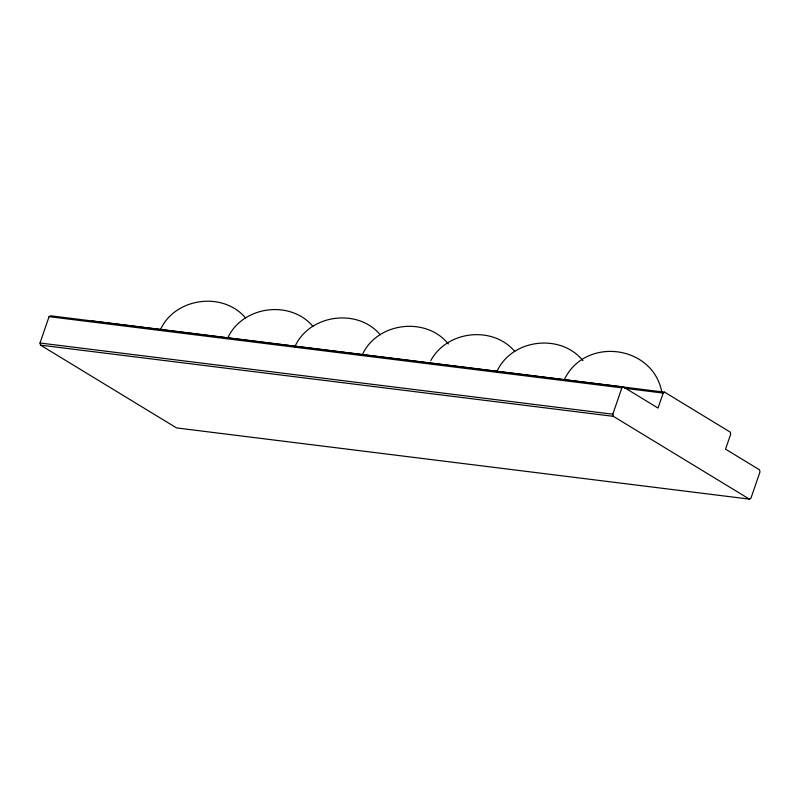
<?xml version="1.0" encoding="UTF-8"?>
<svg xmlns="http://www.w3.org/2000/svg" width="800" height="800" viewBox="0 0 800 800"><rect width="100%" height="100%" fill="white"/><g stroke="black" fill="none" stroke-linecap="round" stroke-linejoin="round"><path stroke-width="1.2" d="M40 343.01L49.07 316.66L50.64 315.81L623.45 387L658.04 408.06L663.2 393.08L664.6 392.16L730.31 432.15L730.7 434.16L725.54 449.14L759.46 469.78L760 471.91L750.93 498.26L749.36 499.11L176.55 427.92L40.54 345.14L40 343.01L612.81 414.2L613.35 416.33L749.36 499.11M612.81 414.2L621.88 387.85L623.45 387M160.16 330.26C174.42 297.71 222.94 290.94 245.64 318.04M227.95 337.57C242.83 305.82 290.49 299.66 312.93 326.41M294.76 346.98C309.01 314.43 357.54 307.67 380.23 334.77M362.54 354.29C377.64 322.06 426.12 316.44 448.36 343.95M496.65 372.07C511.11 339.03 560.46 332.8 582.95 360.68M563.94 380.44C584.39 335.86 653.45 344.7 661.9 392.63M430.81 360.55C447.03 330.51 492.85 325.44 514.82 351.5M91.8 320.97L664.6 392.16M49.07 316.66L621.88 387.85M624.76 388.3L663.2 393.08M40.54 345.14L613.35 416.33"/></g></svg>
